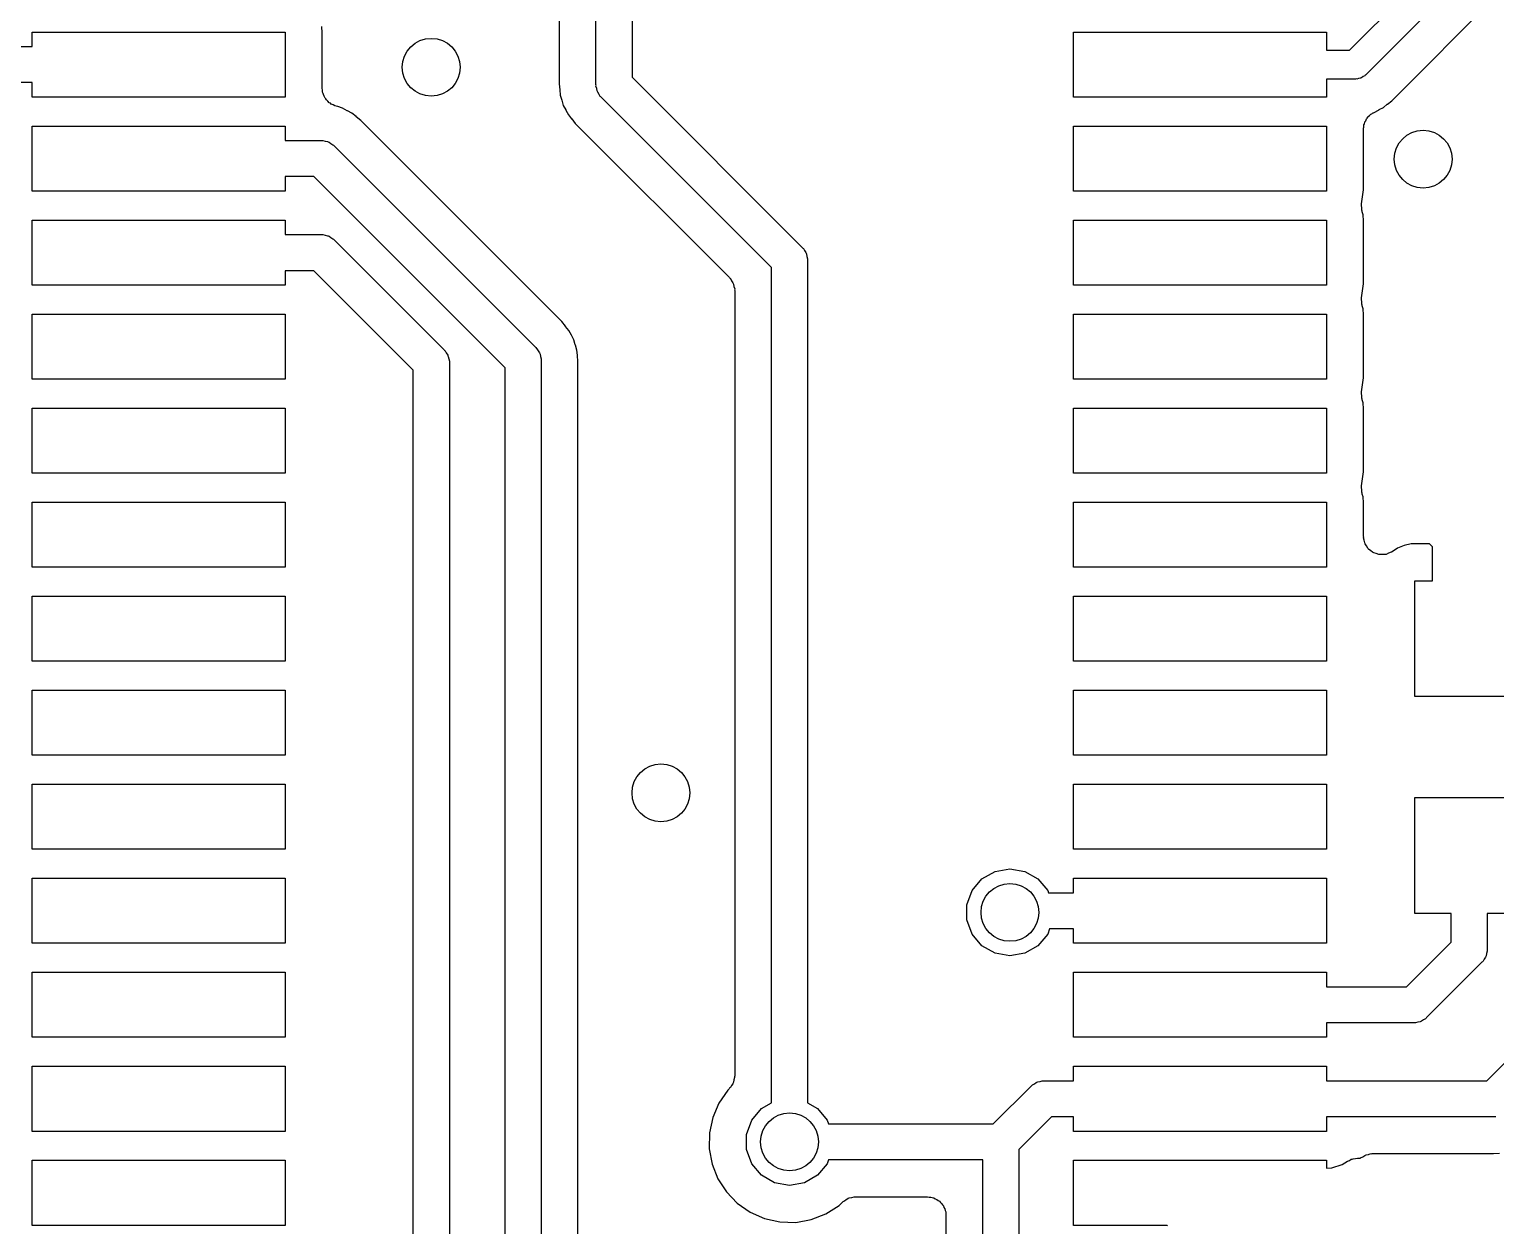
# Model space of a CAD drawing. Extents: x 100.3 to 129.7, y -169.7 to -100.3.
# Drawn here: x 110.76 to 120.9, y -121.85 to -113.58 of the extents above; entities that cross this region are included whole.
import ezdxf

# ---------------------------------------------------------------- set-up
doc = ezdxf.new("R2010")
doc.units = 0
doc.header["$MEASUREMENT"] = 0
doc.layers.add('BLACK', color=7, linetype='CONTINUOUS')

msp = doc.modelspace()

# ---------------------------------------------------------------- linework, layer by layer
at = {"layer": 'Black'}
for p, q in [((119.888, -113.724), (120.551, -113.06)), ((114.678, -113.963), (114.678, -113.239)), ((114.928, -113.239), (114.928, -113.912)), ((120.722, -113.172), (120, -113.895)), ((120.18, -114.074), (120.897, -113.356)), ((114.424, -113.475), (114.424, -113.957)), ((110.779, -113.699), (110.779, -113.599)), ((110.779, -113.599), (112.529, -113.599)), ((112.529, -113.599), (112.529, -114.049)), ((112.785, -113.604), (112.782, -113.562)), ((112.785, -113.988), (112.785, -113.604)), ((117.979, -114.049), (117.979, -113.599)), ((117.979, -113.599), (119.729, -113.599)), ((119.729, -113.599), (119.729, -113.724)), ((109.367, -113.699), (110.779, -113.699)), ((119.729, -113.724), (119.888, -113.724)), ((110.779, -113.949), (109.419, -113.949)), ((110.779, -114.049), (110.779, -113.949)), ((114.928, -113.912), (116.104, -115.088)), ((119.929, -113.924), (119.729, -113.924)), ((119.729, -113.924), (119.729, -114.049)), ((119.933, -113.923), (119.929, -113.924)), ((119.938, -113.924), (119.933, -113.923)), ((119.95, -113.92), (119.938, -113.924)), ((119.963, -113.918), (119.95, -113.92)), ((119.967, -113.916), (119.963, -113.918)), ((119.971, -113.915), (119.967, -113.916)), ((119.982, -113.907), (119.971, -113.915)), ((119.993, -113.901), (119.982, -113.907)), ((119.996, -113.897), (119.993, -113.901)), ((120, -113.895), (119.996, -113.897)), ((112.529, -114.049), (110.779, -114.049)), ((112.787, -114.001), (112.785, -113.988)), ((112.788, -114.015), (112.787, -114.001)), ((112.791, -114.023), (112.788, -114.015)), ((112.793, -114.031), (112.791, -114.023)), ((112.799, -114.043), (112.793, -114.031)), ((112.805, -114.056), (112.799, -114.043)), ((112.81, -114.062), (112.805, -114.056)), ((114.424, -113.957), (114.428, -113.998)), ((114.428, -113.998), (114.428, -113.998)), ((114.428, -113.998), (114.428, -113.999)), ((114.428, -113.999), (114.431, -114.035)), ((114.431, -114.035), (114.442, -114.07)), ((114.679, -113.969), (114.678, -113.963)), ((114.678, -113.974), (114.679, -113.969)), ((114.683, -113.99), (114.678, -113.974)), ((114.686, -114.006), (114.683, -113.99)), ((114.688, -114.011), (114.686, -114.006)), ((114.69, -114.016), (114.688, -114.011)), ((114.699, -114.03), (114.69, -114.016)), ((114.707, -114.044), (114.699, -114.03)), ((114.711, -114.047), (114.707, -114.044)), ((114.715, -114.052), (114.711, -114.047)), ((115.891, -115.228), (114.715, -114.052)), ((119.729, -114.049), (117.979, -114.049)), ((112.815, -114.069), (112.81, -114.062)), ((112.825, -114.078), (112.815, -114.069)), ((112.834, -114.088), (112.825, -114.078)), ((112.842, -114.092), (112.834, -114.088)), ((112.848, -114.098), (112.842, -114.092)), ((112.861, -114.103), (112.848, -114.098)), ((112.873, -114.109), (112.861, -114.103)), ((112.89, -114.114), (112.873, -114.109)), ((112.891, -114.114), (112.89, -114.114)), ((112.892, -114.115), (112.891, -114.114)), ((112.926, -114.125), (112.892, -114.115)), ((112.958, -114.143), (112.926, -114.125)), ((112.959, -114.143), (112.958, -114.143)), ((112.991, -114.161), (112.959, -114.143)), ((112.959, -114.143), (112.959, -114.143)), ((114.442, -114.07), (114.442, -114.07)), ((114.442, -114.07), (114.442, -114.071)), ((114.442, -114.071), (114.452, -114.106)), ((114.452, -114.106), (114.469, -114.138)), ((114.469, -114.138), (114.469, -114.139)), ((114.469, -114.139), (114.47, -114.139)), ((114.47, -114.139), (114.487, -114.171)), ((120.043, -114.164), (120.048, -114.159)), ((120.048, -114.159), (120.051, -114.158)), ((120.051, -114.158), (120.053, -114.157)), ((120.053, -114.157), (120.092, -114.136)), ((120.092, -114.136), (120.093, -114.136)), ((120.093, -114.135), (120.123, -114.12)), ((120.093, -114.136), (120.093, -114.135)), ((120.123, -114.12), (120.149, -114.098)), ((120.149, -114.098), (120.15, -114.098)), ((120.15, -114.097), (120.18, -114.074)), ((120.15, -114.098), (120.15, -114.097)), ((110.779, -114.699), (110.779, -114.249)), ((110.779, -114.249), (112.529, -114.249)), ((112.529, -114.249), (112.529, -114.349)), ((113.019, -114.184), (112.991, -114.161)), ((113.02, -114.184), (113.019, -114.184)), ((113.02, -114.185), (113.02, -114.184)), ((113.051, -114.21), (113.02, -114.185)), ((114.442, -115.601), (113.051, -114.21)), ((114.487, -114.171), (114.509, -114.199)), ((114.509, -114.199), (114.51, -114.2)), ((114.51, -114.2), (114.51, -114.2)), ((114.51, -114.2), (114.535, -114.232)), ((114.535, -114.232), (115.6, -115.296)), ((117.979, -114.699), (117.979, -114.249)), ((117.979, -114.249), (119.729, -114.249)), ((119.729, -114.249), (119.729, -114.699)), ((119.985, -114.264), (119.987, -114.257)), ((119.987, -114.254), (119.988, -114.24)), ((119.987, -114.257), (119.987, -114.254)), ((119.988, -114.24), (119.991, -114.233)), ((119.991, -114.233), (119.993, -114.225)), ((119.993, -114.225), (119.994, -114.222)), ((119.994, -114.222), (119.995, -114.221)), ((119.995, -114.221), (120, -114.213)), ((120, -114.213), (120.006, -114.199)), ((120.006, -114.199), (120.011, -114.194)), ((120.011, -114.194), (120.015, -114.187)), ((120.015, -114.187), (120.017, -114.185)), ((120.017, -114.185), (120.018, -114.184)), ((120.018, -114.184), (120.027, -114.177)), ((120.027, -114.177), (120.036, -114.167)), ((120.036, -114.167), (120.043, -114.164)), ((112.529, -114.349), (112.779, -114.349)), ((112.779, -114.349), (112.784, -114.35)), ((112.784, -114.35), (112.79, -114.349)), ((112.79, -114.349), (112.806, -114.354)), ((112.806, -114.354), (112.822, -114.357)), ((112.822, -114.357), (112.827, -114.359)), ((112.827, -114.359), (112.832, -114.361)), ((112.832, -114.361), (112.845, -114.37)), ((119.985, -114.265), (119.985, -114.264)), ((119.985, -114.269), (119.985, -114.265)), ((119.985, -114.69), (119.985, -114.269)), ((112.845, -114.37), (112.859, -114.378)), ((112.859, -114.378), (112.863, -114.382)), ((112.863, -114.382), (112.867, -114.386)), ((112.867, -114.386), (114.263, -115.781)), ((112.727, -114.599), (112.529, -114.599)), ((112.529, -114.599), (112.529, -114.699)), ((114.049, -115.921), (112.727, -114.599)), ((112.529, -114.699), (110.779, -114.699)), ((119.729, -114.699), (117.979, -114.699)), ((119.971, -114.787), (119.985, -114.69)), ((119.97, -114.799), (119.971, -114.793)), ((119.972, -114.815), (119.97, -114.799)), ((119.971, -114.793), (119.971, -114.787)), ((119.972, -114.831), (119.972, -114.815)), ((119.975, -114.837), (119.972, -114.831)), ((119.975, -114.843), (119.975, -114.837)), ((119.982, -114.862), (119.975, -114.843)), ((119.985, -114.904), (119.982, -114.862)), ((110.779, -115.349), (110.779, -114.899)), ((110.779, -114.899), (112.529, -114.899)), ((112.529, -114.899), (112.529, -114.999)), ((117.979, -115.349), (117.979, -114.899)), ((117.979, -114.899), (119.729, -114.899)), ((119.729, -114.899), (119.729, -115.349)), ((119.985, -115.141), (119.985, -114.904)), ((112.529, -114.999), (112.779, -114.999)), ((112.779, -114.999), (112.784, -115)), ((112.784, -115), (112.79, -114.999)), ((112.79, -114.999), (112.806, -115.004)), ((112.806, -115.004), (112.822, -115.007)), ((112.822, -115.007), (112.827, -115.009)), ((112.827, -115.009), (112.832, -115.011)), ((112.832, -115.011), (112.845, -115.02)), ((112.845, -115.02), (112.859, -115.028)), ((112.859, -115.028), (112.863, -115.032)), ((112.863, -115.032), (112.867, -115.036)), ((112.867, -115.036), (113.628, -115.796)), ((116.104, -115.088), (116.108, -115.093)), ((116.108, -115.093), (116.112, -115.096)), ((116.112, -115.096), (116.12, -115.11)), ((116.12, -115.11), (116.129, -115.124)), ((116.129, -115.124), (116.131, -115.129)), ((116.131, -115.129), (116.133, -115.134)), ((116.133, -115.134), (116.136, -115.15)), ((116.136, -115.15), (116.141, -115.166)), ((116.141, -115.166), (116.14, -115.171)), ((116.14, -115.171), (116.141, -115.176)), ((119.985, -115.34), (119.985, -115.141)), ((112.727, -115.249), (112.529, -115.249)), ((112.529, -115.249), (112.529, -115.349)), ((113.414, -115.936), (112.727, -115.249)), ((115.891, -121.002), (115.891, -115.228)), ((116.141, -115.176), (116.141, -121.002)), ((112.529, -115.349), (110.779, -115.349)), ((115.6, -115.296), (115.603, -115.301)), ((115.603, -115.301), (115.607, -115.304)), ((115.607, -115.304), (115.616, -115.319)), ((115.616, -115.319), (115.625, -115.332)), ((115.625, -115.332), (115.627, -115.338)), ((115.627, -115.338), (115.629, -115.343)), ((115.629, -115.343), (115.632, -115.359)), ((115.632, -115.359), (115.637, -115.375)), ((115.637, -115.375), (115.636, -115.381)), ((119.729, -115.349), (117.979, -115.349)), ((119.971, -115.437), (119.985, -115.34)), ((115.636, -115.381), (115.637, -115.386)), ((115.637, -115.386), (115.637, -120.815)), ((119.97, -115.449), (119.971, -115.443)), ((119.972, -115.465), (119.97, -115.449)), ((119.971, -115.443), (119.971, -115.437)), ((119.972, -115.481), (119.972, -115.465)), ((110.779, -115.999), (110.779, -115.549)), ((110.779, -115.549), (112.529, -115.549)), ((112.529, -115.549), (112.529, -115.999)), ((117.979, -115.999), (117.979, -115.549)), ((117.979, -115.549), (119.729, -115.549)), ((119.729, -115.549), (119.729, -115.999)), ((119.975, -115.487), (119.972, -115.481)), ((119.975, -115.493), (119.975, -115.487)), ((119.982, -115.512), (119.975, -115.493)), ((119.985, -115.554), (119.982, -115.512)), ((119.985, -115.99), (119.985, -115.554)), ((114.467, -115.633), (114.442, -115.601)), ((114.468, -115.633), (114.467, -115.633)), ((114.468, -115.634), (114.468, -115.633)), ((114.491, -115.662), (114.468, -115.634)), ((114.508, -115.694), (114.491, -115.662)), ((114.263, -115.781), (114.266, -115.786)), ((114.508, -115.695), (114.508, -115.694)), ((114.508, -115.694), (114.508, -115.694)), ((114.525, -115.727), (114.508, -115.695)), ((114.535, -115.762), (114.525, -115.727)), ((114.536, -115.763), (114.535, -115.762)), ((114.546, -115.798), (114.536, -115.763)), ((114.536, -115.763), (114.536, -115.763)), ((113.628, -115.796), (113.631, -115.801)), ((113.631, -115.801), (113.635, -115.804)), ((113.635, -115.804), (113.643, -115.818)), ((113.643, -115.818), (113.653, -115.832)), ((113.653, -115.832), (113.654, -115.837)), ((113.654, -115.837), (113.657, -115.842)), ((113.657, -115.842), (113.66, -115.858)), ((113.66, -115.858), (113.664, -115.874)), ((113.664, -115.874), (113.664, -115.879)), ((113.664, -115.879), (113.664, -115.884)), ((114.266, -115.786), (114.27, -115.789)), ((114.27, -115.789), (114.278, -115.803)), ((114.278, -115.803), (114.288, -115.817)), ((114.288, -115.817), (114.289, -115.822)), ((114.289, -115.822), (114.292, -115.827)), ((114.292, -115.827), (114.295, -115.843)), ((114.295, -115.843), (114.299, -115.859)), ((114.299, -115.859), (114.299, -115.864)), ((114.299, -115.864), (114.299, -115.869)), ((114.299, -115.869), (114.299, -123.452)), ((114.549, -115.834), (114.546, -115.798)), ((114.55, -115.835), (114.549, -115.834)), ((114.553, -115.876), (114.55, -115.835)), ((114.55, -115.835), (114.55, -115.835)), ((114.553, -123.184), (114.553, -115.876)), ((113.414, -122.817), (113.414, -115.936)), ((113.664, -115.884), (113.664, -122.817)), ((114.049, -123.452), (114.049, -115.921)), ((112.529, -115.999), (110.779, -115.999)), ((119.729, -115.999), (117.979, -115.999)), ((119.971, -116.087), (119.985, -115.99)), ((119.97, -116.099), (119.971, -116.093)), ((119.972, -116.115), (119.97, -116.099)), ((119.971, -116.093), (119.971, -116.087)), ((119.972, -116.131), (119.972, -116.115)), ((119.975, -116.137), (119.972, -116.131)), ((119.975, -116.143), (119.975, -116.137)), ((119.982, -116.162), (119.975, -116.143)), ((119.985, -116.204), (119.982, -116.162)), ((110.779, -116.649), (110.779, -116.199)), ((110.779, -116.199), (112.529, -116.199)), ((112.529, -116.199), (112.529, -116.649)), ((117.979, -116.649), (117.979, -116.199)), ((117.979, -116.199), (119.729, -116.199)), ((119.729, -116.199), (119.729, -116.649)), ((119.985, -116.64), (119.985, -116.204)), ((112.529, -116.649), (110.779, -116.649)), ((119.729, -116.649), (117.979, -116.649)), ((119.971, -116.737), (119.985, -116.64)), ((119.97, -116.749), (119.971, -116.743)), ((119.972, -116.765), (119.97, -116.749)), ((119.971, -116.743), (119.971, -116.737)), ((119.972, -116.781), (119.972, -116.765)), ((119.975, -116.787), (119.972, -116.781)), ((119.975, -116.793), (119.975, -116.787)), ((119.982, -116.812), (119.975, -116.793)), ((110.779, -117.299), (110.779, -116.849)), ((110.779, -116.849), (112.529, -116.849)), ((112.529, -116.849), (112.529, -117.299)), ((117.979, -117.299), (117.979, -116.849)), ((117.979, -116.849), (119.729, -116.849)), ((119.729, -116.849), (119.729, -117.299)), ((119.985, -116.854), (119.982, -116.812)), ((119.985, -117.086), (119.985, -116.854)), ((119.986, -117.09), (119.985, -117.086)), ((119.985, -117.095), (119.986, -117.09)), ((119.989, -117.112), (119.985, -117.095)), ((119.993, -117.13), (119.989, -117.112)), ((119.995, -117.133), (119.993, -117.13)), ((119.996, -117.137), (119.995, -117.133)), ((120.006, -117.152), (119.996, -117.137)), ((120.015, -117.168), (120.006, -117.152)), ((120.018, -117.171), (120.015, -117.168)), ((120.02, -117.174), (120.018, -117.171)), ((120.035, -117.185), (120.02, -117.174)), ((120.048, -117.196), (120.035, -117.185)), ((120.052, -117.198), (120.048, -117.196)), ((120.056, -117.2), (120.052, -117.198)), ((120.073, -117.205), (120.056, -117.2)), ((120.175, -117.196), (120.158, -117.202)), ((120.179, -117.194), (120.175, -117.196)), ((120.182, -117.192), (120.179, -117.194)), ((120.22, -117.167), (120.182, -117.192)), ((120.266, -117.148), (120.22, -117.167)), ((120.315, -117.138), (120.266, -117.148)), ((120.44, -117.138), (120.315, -117.138)), ((120.461, -117.159), (120.44, -117.138)), ((120.461, -117.392), (120.461, -117.159)), ((112.529, -117.299), (110.779, -117.299)), ((119.729, -117.299), (117.979, -117.299)), ((120.09, -117.211), (120.073, -117.205)), ((120.094, -117.211), (120.09, -117.211)), ((120.098, -117.212), (120.094, -117.211)), ((120.116, -117.211), (120.098, -117.212)), ((120.134, -117.211), (120.116, -117.211)), ((120.138, -117.21), (120.134, -117.211)), ((120.142, -117.21), (120.138, -117.21)), ((120.158, -117.202), (120.142, -117.21)), ((120.34, -118.192), (120.34, -117.392)), ((120.34, -117.392), (120.461, -117.392)), ((110.779, -117.949), (110.779, -117.499)), ((110.779, -117.499), (112.529, -117.499)), ((112.529, -117.499), (112.529, -117.949)), ((117.979, -117.949), (117.979, -117.499)), ((117.979, -117.499), (119.729, -117.499)), ((119.729, -117.499), (119.729, -117.949)), ((112.529, -117.949), (110.779, -117.949)), ((119.729, -117.949), (117.979, -117.949)), ((110.779, -118.599), (110.779, -118.149)), ((110.779, -118.149), (112.529, -118.149)), ((112.529, -118.149), (112.529, -118.599)), ((117.979, -118.599), (117.979, -118.149)), ((117.979, -118.149), (119.729, -118.149)), ((119.729, -118.149), (119.729, -118.599)), ((121.09, -118.192), (120.34, -118.192)), ((112.529, -118.599), (110.779, -118.599)), ((119.729, -118.599), (117.979, -118.599)), ((110.779, -119.249), (110.779, -118.799)), ((110.779, -118.799), (112.529, -118.799)), ((112.529, -118.799), (112.529, -119.249)), ((117.979, -119.249), (117.979, -118.799)), ((117.979, -118.799), (119.729, -118.799)), ((119.729, -118.799), (119.729, -119.249)), ((120.34, -119.692), (120.34, -118.892)), ((120.34, -118.892), (121.09, -118.892)), ((112.529, -119.249), (110.779, -119.249)), ((119.729, -119.249), (117.979, -119.249)), ((117.346, -119.454), (117.437, -119.402)), ((117.437, -119.402), (117.54, -119.384)), ((117.54, -119.384), (117.643, -119.402)), ((117.643, -119.402), (117.734, -119.454)), ((110.779, -119.899), (110.779, -119.449)), ((110.779, -119.449), (112.529, -119.449)), ((112.529, -119.449), (112.529, -119.899)), ((117.279, -119.534), (117.346, -119.454)), ((117.734, -119.454), (117.801, -119.534)), ((117.979, -119.549), (117.979, -119.449)), ((117.979, -119.449), (119.729, -119.449)), ((119.729, -119.449), (119.729, -119.899)), ((117.243, -119.633), (117.279, -119.534)), ((117.243, -119.737), (117.243, -119.633)), ((117.801, -119.534), (117.806, -119.549)), ((117.806, -119.549), (117.979, -119.549)), ((120.59, -119.692), (120.34, -119.692)), ((120.59, -119.89), (120.59, -119.692)), ((121.09, -119.692), (120.84, -119.692)), ((120.84, -119.692), (120.84, -119.942)), ((117.279, -119.836), (117.243, -119.737)), ((117.346, -119.916), (117.279, -119.836)), ((117.801, -119.836), (117.734, -119.916)), ((117.814, -119.799), (117.801, -119.836)), ((117.979, -119.799), (117.814, -119.799)), ((117.979, -119.899), (117.979, -119.799)), ((112.529, -119.899), (110.779, -119.899)), ((117.437, -119.968), (117.346, -119.916)), ((117.734, -119.916), (117.643, -119.968)), ((119.729, -119.899), (117.979, -119.899)), ((120.281, -120.199), (120.59, -119.89)), ((120.838, -120.849), (121.796, -119.89)), ((117.54, -119.986), (117.437, -119.968)), ((117.643, -119.968), (117.54, -119.986)), ((120.803, -120.03), (120.421, -120.412)), ((120.807, -120.026), (120.803, -120.03)), ((120.811, -120.022), (120.807, -120.026)), ((120.819, -120.008), (120.811, -120.022)), ((120.828, -119.995), (120.819, -120.008)), ((120.83, -119.99), (120.828, -119.995)), ((120.832, -119.985), (120.83, -119.99)), ((120.835, -119.969), (120.832, -119.985)), ((120.84, -119.953), (120.835, -119.969)), ((120.84, -119.942), (120.839, -119.947)), ((120.839, -119.947), (120.84, -119.953)), ((110.779, -120.549), (110.779, -120.099)), ((110.779, -120.099), (112.529, -120.099)), ((112.529, -120.099), (112.529, -120.549)), ((117.979, -120.549), (117.979, -120.099)), ((117.979, -120.099), (119.729, -120.099)), ((119.729, -120.099), (119.729, -120.199)), ((119.729, -120.199), (120.281, -120.199)), ((120.36, -120.444), (120.344, -120.449)), ((120.376, -120.441), (120.36, -120.444)), ((120.381, -120.439), (120.376, -120.441)), ((120.386, -120.437), (120.381, -120.439)), ((120.399, -120.428), (120.386, -120.437)), ((120.413, -120.42), (120.399, -120.428)), ((120.417, -120.416), (120.413, -120.42)), ((120.421, -120.412), (120.417, -120.416)), ((120.333, -120.449), (119.729, -120.449)), ((119.729, -120.449), (119.729, -120.549)), ((120.338, -120.448), (120.333, -120.449)), ((120.344, -120.449), (120.338, -120.448)), ((112.529, -120.549), (110.779, -120.549)), ((119.729, -120.549), (117.979, -120.549)), ((110.779, -121.199), (110.779, -120.749)), ((110.779, -120.749), (112.529, -120.749)), ((112.529, -120.749), (112.529, -121.199)), ((117.979, -120.849), (117.979, -120.749)), ((117.979, -120.749), (119.729, -120.749)), ((119.729, -120.749), (119.729, -120.849)), ((115.632, -120.843), (115.629, -120.858)), ((115.636, -120.827), (115.632, -120.843)), ((115.637, -120.815), (115.636, -120.821)), ((115.636, -120.821), (115.636, -120.827)), ((117.748, -120.854), (117.764, -120.849)), ((117.764, -120.849), (117.77, -120.85)), ((117.77, -120.85), (117.775, -120.849)), ((117.775, -120.849), (117.979, -120.849)), ((119.729, -120.849), (119.979, -120.849)), ((119.979, -120.849), (120.838, -120.849)), ((115.59, -120.915), (115.528, -121.004)), ((115.599, -120.906), (115.59, -120.915)), ((115.602, -120.9), (115.599, -120.906)), ((115.607, -120.896), (115.602, -120.9)), ((115.615, -120.883), (115.607, -120.896)), ((115.625, -120.87), (115.615, -120.883)), ((115.626, -120.864), (115.625, -120.87)), ((115.629, -120.858), (115.626, -120.864)), ((117.425, -121.147), (117.687, -120.886)), ((117.687, -120.886), (117.691, -120.882)), ((117.691, -120.882), (117.695, -120.878)), ((117.695, -120.878), (117.709, -120.87)), ((117.709, -120.87), (117.722, -120.861)), ((117.722, -120.861), (117.727, -120.859)), ((117.727, -120.859), (117.732, -120.857)), ((117.732, -120.857), (117.748, -120.854)), ((115.528, -121.004), (115.485, -121.104)), ((115.755, -121.122), (115.822, -121.042)), ((115.822, -121.042), (115.891, -121.002)), ((116.141, -121.002), (116.21, -121.042)), ((116.21, -121.042), (116.277, -121.122)), ((115.485, -121.104), (115.463, -121.21)), ((115.719, -121.22), (115.755, -121.122)), ((116.277, -121.122), (116.286, -121.147)), ((116.286, -121.147), (117.425, -121.147)), ((117.827, -121.099), (117.602, -121.324)), ((117.979, -121.099), (117.827, -121.099)), ((117.979, -121.199), (117.979, -121.099)), ((119.979, -121.099), (119.729, -121.099)), ((119.729, -121.099), (119.729, -121.199)), ((120.889, -121.099), (119.979, -121.099)), ((120.895, -121.098), (120.889, -121.099)), ((120.9, -121.099), (120.895, -121.098)), ((112.529, -121.199), (110.779, -121.199)), ((115.463, -121.21), (115.461, -121.319)), ((115.719, -121.325), (115.719, -121.22)), ((119.729, -121.199), (117.979, -121.199)), ((115.461, -121.319), (115.481, -121.426)), ((115.755, -121.423), (115.719, -121.325)), ((117.602, -121.324), (117.602, -121.919)), ((120.019, -121.358), (120.035, -121.353)), ((120.035, -121.353), (120.041, -121.354)), ((120.041, -121.354), (120.046, -121.353)), ((120.046, -121.353), (120.883, -121.353)), ((120.883, -121.353), (120.924, -121.349)), ((110.779, -121.849), (110.779, -121.399)), ((110.779, -121.399), (112.529, -121.399)), ((112.529, -121.399), (112.529, -121.849)), ((115.481, -121.426), (115.521, -121.527)), ((115.822, -121.503), (115.755, -121.423)), ((116.277, -121.423), (116.21, -121.503)), ((116.286, -121.397), (116.277, -121.423)), ((117.352, -121.397), (116.286, -121.397)), ((117.352, -121.971), (117.352, -121.397)), ((117.979, -121.849), (117.979, -121.399)), ((117.979, -121.399), (119.729, -121.399)), ((119.729, -121.399), (119.729, -121.454)), ((119.729, -121.454), (119.766, -121.452)), ((119.766, -121.452), (119.838, -121.429)), ((119.838, -121.429), (119.874, -121.405)), ((119.874, -121.405), (119.887, -121.4)), ((119.887, -121.4), (119.9, -121.392)), ((119.9, -121.392), (119.907, -121.391)), ((119.907, -121.391), (119.914, -121.388)), ((119.914, -121.388), (119.929, -121.387)), ((119.929, -121.387), (119.944, -121.384)), ((119.944, -121.384), (119.963, -121.384)), ((119.963, -121.384), (119.965, -121.383)), ((119.965, -121.383), (119.979, -121.374)), ((119.979, -121.374), (119.993, -121.365)), ((119.993, -121.365), (119.998, -121.363)), ((119.998, -121.363), (120.003, -121.361)), ((120.003, -121.361), (120.019, -121.358)), ((115.521, -121.527), (115.58, -121.618)), ((115.913, -121.555), (115.822, -121.503)), ((116.016, -121.574), (115.913, -121.555)), ((116.119, -121.555), (116.016, -121.574)), ((116.21, -121.503), (116.119, -121.555)), ((115.58, -121.618), (115.655, -121.696)), ((116.406, -121.672), (116.421, -121.662)), ((116.421, -121.662), (116.425, -121.661)), ((116.425, -121.661), (116.429, -121.659)), ((116.429, -121.659), (116.447, -121.656)), ((116.447, -121.656), (116.464, -121.652)), ((116.464, -121.652), (116.468, -121.652)), ((116.468, -121.652), (116.472, -121.651)), ((116.472, -121.651), (116.971, -121.651)), ((116.971, -121.651), (116.981, -121.653)), ((116.981, -121.653), (116.993, -121.653)), ((116.993, -121.653), (117.003, -121.657)), ((117.003, -121.657), (117.014, -121.659)), ((117.014, -121.659), (117.024, -121.665)), ((115.655, -121.696), (115.744, -121.758)), ((115.744, -121.758), (115.844, -121.802)), ((116.267, -121.769), (116.359, -121.711)), ((116.359, -121.711), (116.385, -121.687)), ((116.385, -121.687), (116.388, -121.684)), ((116.388, -121.684), (116.391, -121.681)), ((116.391, -121.681), (116.406, -121.672)), ((117.024, -121.665), (117.034, -121.669)), ((117.034, -121.669), (117.043, -121.676)), ((117.043, -121.676), (117.052, -121.681)), ((117.052, -121.681), (117.059, -121.69)), ((117.059, -121.69), (117.068, -121.697)), ((117.068, -121.697), (117.073, -121.706)), ((117.073, -121.706), (117.08, -121.715)), ((117.08, -121.715), (117.084, -121.725)), ((117.084, -121.725), (117.09, -121.735)), ((117.09, -121.735), (117.092, -121.746)), ((117.092, -121.746), (117.096, -121.756)), ((117.096, -121.756), (117.096, -121.768)), ((112.529, -121.849), (110.779, -121.849)), ((115.844, -121.802), (115.95, -121.825)), ((115.95, -121.825), (116.059, -121.828)), ((116.059, -121.828), (116.166, -121.809)), ((116.166, -121.809), (116.267, -121.769)), ((117.096, -121.768), (117.097, -121.778)), ((117.097, -121.778), (117.097, -121.965)), ((118.628, -121.849), (117.979, -121.849)), ((118.63, -121.853), (118.628, -121.849))]:
    msp.add_line(p, q, dxfattribs=at)
for centre in [(113.539, -113.843), (120.397, -114.478), (115.127, -118.859), (117.54, -119.685), (116.016, -121.272)]:
    msp.add_circle(centre, 0.2, dxfattribs=at)

doc.saveas('drawing.dxf')
